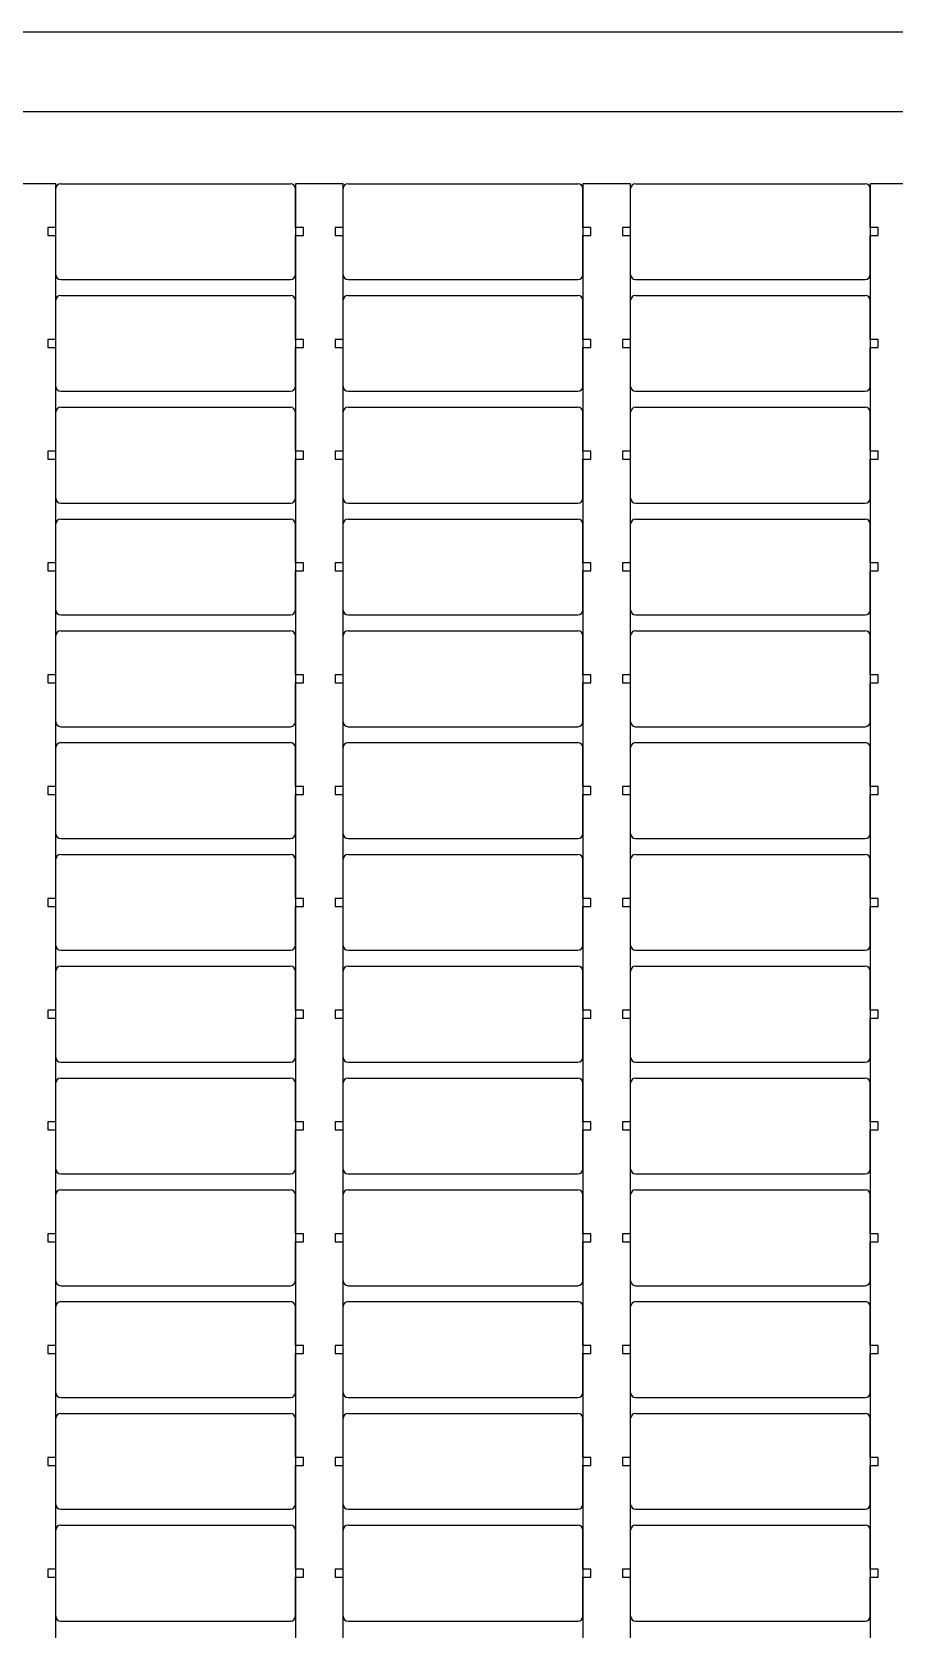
# Model space of a CAD drawing. Extents: x 0 to 438, y 0 to 206.
# Drawn here: x 120 to 174, y 102 to 202 of the extents above; entities that cross this region are included whole.
import ezdxf

# ---------------------------------------------------------------- set-up
doc = ezdxf.new("R2010")
doc.units = 0
for name, color, linetype in [('DIMENSION', 5, 'Continuous'), ('PLATE', 7, 'Continuous'), ('SAMPLE', 4, 'Continuous'), ('SEPARATOR', 1, 'Continuous'), ('TAB', 2, 'Continuous')]:
    doc.layers.add(name, color=color, linetype=linetype)

msp = doc.modelspace()

# ---------------------------------------------------------------- linework, layer by layer
at = {"layer": 'DIMENSION'}
msp.add_line((0, 202), (420, 202), dxfattribs=at)
at = {"layer": 'PLATE'}
msp.add_lwpolyline([(0, 0), (420, 0), (420, 197), (0, 197)], close=True, dxfattribs=at)
at = {"layer": 'SAMPLE'}
for p, q in [((121.5228, 192.3148), (121.5, 192.2)), ((121.5, 189.75), (121.5, 192.2)), ((121.5879, 192.4121), (121.5228, 192.3148)), ((121.6852, 192.4772), (121.5879, 192.4121)), ((121.8, 192.5), (121.6852, 192.4772)), ((121.8, 192.5), (136.2, 192.5)), ((136.3148, 192.4772), (136.2, 192.5)), ((136.4121, 192.4121), (136.3148, 192.4772)), ((136.4772, 192.3148), (136.4121, 192.4121)), ((136.5, 192.2), (136.4772, 192.3148)), ((136.5, 189.75), (136.5, 192.2)), ((139.5228, 192.3148), (139.5, 192.2)), ((139.5, 189.75), (139.5, 192.2)), ((139.5879, 192.4121), (139.5228, 192.3148)), ((139.6852, 192.4772), (139.5879, 192.4121)), ((139.8, 192.5), (139.6852, 192.4772)), ((139.8, 192.5), (154.2, 192.5)), ((154.3148, 192.4772), (154.2, 192.5)), ((154.4121, 192.4121), (154.3148, 192.4772)), ((154.4772, 192.3148), (154.4121, 192.4121)), ((154.5, 192.2), (154.4772, 192.3148)), ((154.5, 189.75), (154.5, 192.2)), ((157.5228, 192.3148), (157.5, 192.2)), ((157.5, 189.75), (157.5, 192.2)), ((157.5879, 192.4121), (157.5228, 192.3148)), ((157.6852, 192.4772), (157.5879, 192.4121)), ((157.8, 192.5), (157.6852, 192.4772)), ((157.8, 192.5), (172.2, 192.5)), ((172.3148, 192.4772), (172.2, 192.5)), ((172.4121, 192.4121), (172.3148, 192.4772)), ((172.4772, 192.3148), (172.4121, 192.4121)), ((172.5, 192.2), (172.4772, 192.3148)), ((172.5, 189.75), (172.5, 192.2)), ((121.5, 186.8), (121.5, 189.25)), ((136.5, 186.8), (136.5, 189.25)), ((139.5, 186.8), (139.5, 189.25)), ((154.5, 186.8), (154.5, 189.25)), ((157.5, 186.8), (157.5, 189.25)), ((172.5, 186.8), (172.5, 189.25)), ((121.5, 186.8), (121.5228, 186.6852)), ((121.5228, 186.6852), (121.5879, 186.5879)), ((121.5879, 186.5879), (121.6852, 186.5228)), ((121.6852, 186.5228), (121.8, 186.5)), ((121.8, 186.5), (136.2, 186.5)), ((136.2, 186.5), (136.3148, 186.5228)), ((136.3148, 186.5228), (136.4121, 186.5879)), ((136.4121, 186.5879), (136.4772, 186.6852)), ((136.4772, 186.6852), (136.5, 186.8)), ((139.5, 186.8), (139.5228, 186.6852)), ((139.5228, 186.6852), (139.5879, 186.5879)), ((139.5879, 186.5879), (139.6852, 186.5228)), ((139.6852, 186.5228), (139.8, 186.5)), ((139.8, 186.5), (154.2, 186.5)), ((154.2, 186.5), (154.3148, 186.5228)), ((154.3148, 186.5228), (154.4121, 186.5879)), ((154.4121, 186.5879), (154.4772, 186.6852)), ((154.4772, 186.6852), (154.5, 186.8)), ((157.5, 186.8), (157.5228, 186.6852)), ((157.5228, 186.6852), (157.5879, 186.5879)), ((157.5879, 186.5879), (157.6852, 186.5228)), ((157.6852, 186.5228), (157.8, 186.5)), ((157.8, 186.5), (172.2, 186.5)), ((172.2, 186.5), (172.3148, 186.5228)), ((172.3148, 186.5228), (172.4121, 186.5879)), ((172.4121, 186.5879), (172.4772, 186.6852)), ((172.4772, 186.6852), (172.5, 186.8)), ((121.5228, 185.3148), (121.5, 185.2)), ((121.5, 182.75), (121.5, 185.2)), ((121.5879, 185.4121), (121.5228, 185.3148)), ((121.6852, 185.4772), (121.5879, 185.4121)), ((121.8, 185.5), (121.6852, 185.4772)), ((121.8, 185.5), (136.2, 185.5)), ((136.3148, 185.4772), (136.2, 185.5)), ((136.4121, 185.4121), (136.3148, 185.4772)), ((136.4772, 185.3148), (136.4121, 185.4121)), ((136.5, 185.2), (136.4772, 185.3148)), ((136.5, 182.75), (136.5, 185.2)), ((139.5228, 185.3148), (139.5, 185.2)), ((139.5, 182.75), (139.5, 185.2)), ((139.5879, 185.4121), (139.5228, 185.3148)), ((139.6852, 185.4772), (139.5879, 185.4121)), ((139.8, 185.5), (139.6852, 185.4772)), ((139.8, 185.5), (154.2, 185.5)), ((154.3148, 185.4772), (154.2, 185.5)), ((154.4121, 185.4121), (154.3148, 185.4772)), ((154.4772, 185.3148), (154.4121, 185.4121)), ((154.5, 185.2), (154.4772, 185.3148)), ((154.5, 182.75), (154.5, 185.2)), ((157.5228, 185.3148), (157.5, 185.2)), ((157.5, 182.75), (157.5, 185.2)), ((157.5879, 185.4121), (157.5228, 185.3148)), ((157.6852, 185.4772), (157.5879, 185.4121)), ((157.8, 185.5), (157.6852, 185.4772)), ((157.8, 185.5), (172.2, 185.5)), ((172.3148, 185.4772), (172.2, 185.5)), ((172.4121, 185.4121), (172.3148, 185.4772)), ((172.4772, 185.3148), (172.4121, 185.4121)), ((172.5, 185.2), (172.4772, 185.3148)), ((172.5, 182.75), (172.5, 185.2)), ((121.5, 179.8), (121.5, 182.25)), ((136.5, 179.8), (136.5, 182.25)), ((139.5, 179.8), (139.5, 182.25)), ((154.5, 179.8), (154.5, 182.25)), ((157.5, 179.8), (157.5, 182.25)), ((172.5, 179.8), (172.5, 182.25)), ((121.5, 179.8), (121.5228, 179.6852)), ((121.5228, 179.6852), (121.5879, 179.5879)), ((121.5879, 179.5879), (121.6852, 179.5228)), ((121.6852, 179.5228), (121.8, 179.5)), ((121.8, 179.5), (136.2, 179.5)), ((136.2, 179.5), (136.3148, 179.5228)), ((136.3148, 179.5228), (136.4121, 179.5879)), ((136.4121, 179.5879), (136.4772, 179.6852)), ((136.4772, 179.6852), (136.5, 179.8)), ((139.5, 179.8), (139.5228, 179.6852)), ((139.5228, 179.6852), (139.5879, 179.5879)), ((139.5879, 179.5879), (139.6852, 179.5228)), ((139.6852, 179.5228), (139.8, 179.5)), ((139.8, 179.5), (154.2, 179.5)), ((154.2, 179.5), (154.3148, 179.5228)), ((154.3148, 179.5228), (154.4121, 179.5879)), ((154.4121, 179.5879), (154.4772, 179.6852)), ((154.4772, 179.6852), (154.5, 179.8)), ((157.5, 179.8), (157.5228, 179.6852)), ((157.5228, 179.6852), (157.5879, 179.5879)), ((157.5879, 179.5879), (157.6852, 179.5228)), ((157.6852, 179.5228), (157.8, 179.5)), ((157.8, 179.5), (172.2, 179.5)), ((172.2, 179.5), (172.3148, 179.5228)), ((172.3148, 179.5228), (172.4121, 179.5879)), ((172.4121, 179.5879), (172.4772, 179.6852)), ((172.4772, 179.6852), (172.5, 179.8)), ((121.5228, 178.3148), (121.5, 178.2)), ((121.5, 175.75), (121.5, 178.2)), ((121.5879, 178.4121), (121.5228, 178.3148)), ((121.6852, 178.4772), (121.5879, 178.4121)), ((121.8, 178.5), (121.6852, 178.4772)), ((121.8, 178.5), (136.2, 178.5)), ((136.3148, 178.4772), (136.2, 178.5)), ((136.4121, 178.4121), (136.3148, 178.4772)), ((136.4772, 178.3148), (136.4121, 178.4121)), ((136.5, 178.2), (136.4772, 178.3148)), ((136.5, 175.75), (136.5, 178.2)), ((139.5228, 178.3148), (139.5, 178.2)), ((139.5, 175.75), (139.5, 178.2)), ((139.5879, 178.4121), (139.5228, 178.3148)), ((139.6852, 178.4772), (139.5879, 178.4121)), ((139.8, 178.5), (139.6852, 178.4772)), ((139.8, 178.5), (154.2, 178.5)), ((154.3148, 178.4772), (154.2, 178.5)), ((154.4121, 178.4121), (154.3148, 178.4772)), ((154.4772, 178.3148), (154.4121, 178.4121)), ((154.5, 178.2), (154.4772, 178.3148)), ((154.5, 175.75), (154.5, 178.2)), ((157.5228, 178.3148), (157.5, 178.2)), ((157.5, 175.75), (157.5, 178.2)), ((157.5879, 178.4121), (157.5228, 178.3148)), ((157.6852, 178.4772), (157.5879, 178.4121)), ((157.8, 178.5), (157.6852, 178.4772)), ((157.8, 178.5), (172.2, 178.5)), ((172.3148, 178.4772), (172.2, 178.5)), ((172.4121, 178.4121), (172.3148, 178.4772)), ((172.4772, 178.3148), (172.4121, 178.4121)), ((172.5, 178.2), (172.4772, 178.3148)), ((172.5, 175.75), (172.5, 178.2)), ((121.5, 172.8), (121.5, 175.25)), ((136.5, 172.8), (136.5, 175.25)), ((139.5, 172.8), (139.5, 175.25)), ((154.5, 172.8), (154.5, 175.25)), ((157.5, 172.8), (157.5, 175.25)), ((172.5, 172.8), (172.5, 175.25)), ((121.5, 172.8), (121.5228, 172.6852)), ((121.5228, 172.6852), (121.5879, 172.5879)), ((121.5879, 172.5879), (121.6852, 172.5228)), ((121.6852, 172.5228), (121.8, 172.5)), ((121.8, 172.5), (136.2, 172.5)), ((136.2, 172.5), (136.3148, 172.5228)), ((136.3148, 172.5228), (136.4121, 172.5879)), ((136.4121, 172.5879), (136.4772, 172.6852)), ((136.4772, 172.6852), (136.5, 172.8)), ((139.5, 172.8), (139.5228, 172.6852)), ((139.5228, 172.6852), (139.5879, 172.5879)), ((139.5879, 172.5879), (139.6852, 172.5228)), ((139.6852, 172.5228), (139.8, 172.5)), ((139.8, 172.5), (154.2, 172.5)), ((154.2, 172.5), (154.3148, 172.5228)), ((154.3148, 172.5228), (154.4121, 172.5879)), ((154.4121, 172.5879), (154.4772, 172.6852)), ((154.4772, 172.6852), (154.5, 172.8)), ((157.5, 172.8), (157.5228, 172.6852)), ((157.5228, 172.6852), (157.5879, 172.5879)), ((157.5879, 172.5879), (157.6852, 172.5228)), ((157.6852, 172.5228), (157.8, 172.5)), ((157.8, 172.5), (172.2, 172.5)), ((172.2, 172.5), (172.3148, 172.5228)), ((172.3148, 172.5228), (172.4121, 172.5879)), ((172.4121, 172.5879), (172.4772, 172.6852)), ((172.4772, 172.6852), (172.5, 172.8)), ((121.5228, 171.3148), (121.5, 171.2)), ((121.5, 168.75), (121.5, 171.2)), ((121.5879, 171.4121), (121.5228, 171.3148)), ((121.6852, 171.4772), (121.5879, 171.4121)), ((121.8, 171.5), (121.6852, 171.4772)), ((121.8, 171.5), (136.2, 171.5)), ((136.3148, 171.4772), (136.2, 171.5)), ((136.4121, 171.4121), (136.3148, 171.4772)), ((136.4772, 171.3148), (136.4121, 171.4121)), ((136.5, 171.2), (136.4772, 171.3148)), ((136.5, 168.75), (136.5, 171.2)), ((139.5228, 171.3148), (139.5, 171.2)), ((139.5, 168.75), (139.5, 171.2)), ((139.5879, 171.4121), (139.5228, 171.3148)), ((139.6852, 171.4772), (139.5879, 171.4121)), ((139.8, 171.5), (139.6852, 171.4772)), ((139.8, 171.5), (154.2, 171.5)), ((154.3148, 171.4772), (154.2, 171.5)), ((154.4121, 171.4121), (154.3148, 171.4772)), ((154.4772, 171.3148), (154.4121, 171.4121)), ((154.5, 171.2), (154.4772, 171.3148)), ((154.5, 168.75), (154.5, 171.2)), ((157.5228, 171.3148), (157.5, 171.2)), ((157.5, 168.75), (157.5, 171.2)), ((157.5879, 171.4121), (157.5228, 171.3148)), ((157.6852, 171.4772), (157.5879, 171.4121)), ((157.8, 171.5), (157.6852, 171.4772)), ((157.8, 171.5), (172.2, 171.5)), ((172.3148, 171.4772), (172.2, 171.5)), ((172.4121, 171.4121), (172.3148, 171.4772)), ((172.4772, 171.3148), (172.4121, 171.4121)), ((172.5, 171.2), (172.4772, 171.3148)), ((172.5, 168.75), (172.5, 171.2)), ((121.5, 165.8), (121.5, 168.25)), ((136.5, 165.8), (136.5, 168.25)), ((139.5, 165.8), (139.5, 168.25)), ((154.5, 165.8), (154.5, 168.25)), ((157.5, 165.8), (157.5, 168.25)), ((172.5, 165.8), (172.5, 168.25)), ((121.5, 165.8), (121.5228, 165.6852)), ((121.5228, 165.6852), (121.5879, 165.5879)), ((121.5879, 165.5879), (121.6852, 165.5228)), ((121.6852, 165.5228), (121.8, 165.5)), ((121.8, 165.5), (136.2, 165.5)), ((136.2, 165.5), (136.3148, 165.5228)), ((136.3148, 165.5228), (136.4121, 165.5879)), ((136.4121, 165.5879), (136.4772, 165.6852)), ((136.4772, 165.6852), (136.5, 165.8)), ((139.5, 165.8), (139.5228, 165.6852)), ((139.5228, 165.6852), (139.5879, 165.5879)), ((139.5879, 165.5879), (139.6852, 165.5228)), ((139.6852, 165.5228), (139.8, 165.5)), ((139.8, 165.5), (154.2, 165.5)), ((154.2, 165.5), (154.3148, 165.5228)), ((154.3148, 165.5228), (154.4121, 165.5879)), ((154.4121, 165.5879), (154.4772, 165.6852)), ((154.4772, 165.6852), (154.5, 165.8)), ((157.5, 165.8), (157.5228, 165.6852)), ((157.5228, 165.6852), (157.5879, 165.5879)), ((157.5879, 165.5879), (157.6852, 165.5228)), ((157.6852, 165.5228), (157.8, 165.5)), ((157.8, 165.5), (172.2, 165.5)), ((172.2, 165.5), (172.3148, 165.5228)), ((172.3148, 165.5228), (172.4121, 165.5879)), ((172.4121, 165.5879), (172.4772, 165.6852)), ((172.4772, 165.6852), (172.5, 165.8)), ((121.5228, 164.3148), (121.5, 164.2)), ((121.5, 161.75), (121.5, 164.2)), ((121.5879, 164.4121), (121.5228, 164.3148)), ((121.6852, 164.4772), (121.5879, 164.4121)), ((121.8, 164.5), (121.6852, 164.4772)), ((121.8, 164.5), (136.2, 164.5)), ((136.3148, 164.4772), (136.2, 164.5)), ((136.4121, 164.4121), (136.3148, 164.4772)), ((136.4772, 164.3148), (136.4121, 164.4121)), ((136.5, 164.2), (136.4772, 164.3148)), ((136.5, 161.75), (136.5, 164.2)), ((139.5228, 164.3148), (139.5, 164.2)), ((139.5, 161.75), (139.5, 164.2)), ((139.5879, 164.4121), (139.5228, 164.3148)), ((139.6852, 164.4772), (139.5879, 164.4121)), ((139.8, 164.5), (139.6852, 164.4772)), ((139.8, 164.5), (154.2, 164.5)), ((154.3148, 164.4772), (154.2, 164.5)), ((154.4121, 164.4121), (154.3148, 164.4772)), ((154.4772, 164.3148), (154.4121, 164.4121)), ((154.5, 164.2), (154.4772, 164.3148)), ((154.5, 161.75), (154.5, 164.2)), ((157.5228, 164.3148), (157.5, 164.2)), ((157.5, 161.75), (157.5, 164.2)), ((157.5879, 164.4121), (157.5228, 164.3148)), ((157.6852, 164.4772), (157.5879, 164.4121)), ((157.8, 164.5), (157.6852, 164.4772)), ((157.8, 164.5), (172.2, 164.5)), ((172.3148, 164.4772), (172.2, 164.5)), ((172.4121, 164.4121), (172.3148, 164.4772)), ((172.4772, 164.3148), (172.4121, 164.4121)), ((172.5, 164.2), (172.4772, 164.3148)), ((172.5, 161.75), (172.5, 164.2)), ((121.5, 158.8), (121.5, 161.25)), ((136.5, 158.8), (136.5, 161.25)), ((139.5, 158.8), (139.5, 161.25)), ((154.5, 158.8), (154.5, 161.25)), ((157.5, 158.8), (157.5, 161.25)), ((172.5, 158.8), (172.5, 161.25)), ((121.5, 158.8), (121.5228, 158.6852)), ((121.5228, 158.6852), (121.5879, 158.5879)), ((121.5879, 158.5879), (121.6852, 158.5228)), ((121.6852, 158.5228), (121.8, 158.5)), ((121.8, 158.5), (136.2, 158.5)), ((136.2, 158.5), (136.3148, 158.5228)), ((136.3148, 158.5228), (136.4121, 158.5879)), ((136.4121, 158.5879), (136.4772, 158.6852)), ((136.4772, 158.6852), (136.5, 158.8)), ((139.5, 158.8), (139.5228, 158.6852)), ((139.5228, 158.6852), (139.5879, 158.5879)), ((139.5879, 158.5879), (139.6852, 158.5228)), ((139.6852, 158.5228), (139.8, 158.5)), ((139.8, 158.5), (154.2, 158.5)), ((154.2, 158.5), (154.3148, 158.5228)), ((154.3148, 158.5228), (154.4121, 158.5879)), ((154.4121, 158.5879), (154.4772, 158.6852)), ((154.4772, 158.6852), (154.5, 158.8)), ((157.5, 158.8), (157.5228, 158.6852)), ((157.5228, 158.6852), (157.5879, 158.5879)), ((157.5879, 158.5879), (157.6852, 158.5228)), ((157.6852, 158.5228), (157.8, 158.5)), ((157.8, 158.5), (172.2, 158.5)), ((172.2, 158.5), (172.3148, 158.5228)), ((172.3148, 158.5228), (172.4121, 158.5879)), ((172.4121, 158.5879), (172.4772, 158.6852)), ((172.4772, 158.6852), (172.5, 158.8)), ((121.5228, 157.3148), (121.5, 157.2)), ((121.5, 154.75), (121.5, 157.2)), ((121.5879, 157.4121), (121.5228, 157.3148)), ((121.6852, 157.4772), (121.5879, 157.4121)), ((121.8, 157.5), (121.6852, 157.4772)), ((121.8, 157.5), (136.2, 157.5)), ((136.3148, 157.4772), (136.2, 157.5)), ((136.4121, 157.4121), (136.3148, 157.4772)), ((136.4772, 157.3148), (136.4121, 157.4121)), ((136.5, 157.2), (136.4772, 157.3148)), ((136.5, 154.75), (136.5, 157.2)), ((139.5228, 157.3148), (139.5, 157.2)), ((139.5, 154.75), (139.5, 157.2)), ((139.5879, 157.4121), (139.5228, 157.3148)), ((139.6852, 157.4772), (139.5879, 157.4121)), ((139.8, 157.5), (139.6852, 157.4772)), ((139.8, 157.5), (154.2, 157.5)), ((154.3148, 157.4772), (154.2, 157.5)), ((154.4121, 157.4121), (154.3148, 157.4772)), ((154.4772, 157.3148), (154.4121, 157.4121)), ((154.5, 157.2), (154.4772, 157.3148)), ((154.5, 154.75), (154.5, 157.2)), ((157.5228, 157.3148), (157.5, 157.2)), ((157.5, 154.75), (157.5, 157.2)), ((157.5879, 157.4121), (157.5228, 157.3148)), ((157.6852, 157.4772), (157.5879, 157.4121)), ((157.8, 157.5), (157.6852, 157.4772)), ((157.8, 157.5), (172.2, 157.5)), ((172.3148, 157.4772), (172.2, 157.5)), ((172.4121, 157.4121), (172.3148, 157.4772)), ((172.4772, 157.3148), (172.4121, 157.4121)), ((172.5, 157.2), (172.4772, 157.3148)), ((172.5, 154.75), (172.5, 157.2)), ((121.5, 151.8), (121.5, 154.25)), ((136.5, 151.8), (136.5, 154.25)), ((139.5, 151.8), (139.5, 154.25)), ((154.5, 151.8), (154.5, 154.25)), ((157.5, 151.8), (157.5, 154.25)), ((172.5, 151.8), (172.5, 154.25)), ((121.5, 151.8), (121.5228, 151.6852)), ((121.5228, 151.6852), (121.5879, 151.5879)), ((121.5879, 151.5879), (121.6852, 151.5228)), ((121.6852, 151.5228), (121.8, 151.5)), ((121.8, 151.5), (136.2, 151.5)), ((136.2, 151.5), (136.3148, 151.5228)), ((136.3148, 151.5228), (136.4121, 151.5879)), ((136.4121, 151.5879), (136.4772, 151.6852)), ((136.4772, 151.6852), (136.5, 151.8)), ((139.5, 151.8), (139.5228, 151.6852)), ((139.5228, 151.6852), (139.5879, 151.5879)), ((139.5879, 151.5879), (139.6852, 151.5228)), ((139.6852, 151.5228), (139.8, 151.5)), ((139.8, 151.5), (154.2, 151.5)), ((154.2, 151.5), (154.3148, 151.5228)), ((154.3148, 151.5228), (154.4121, 151.5879)), ((154.4121, 151.5879), (154.4772, 151.6852)), ((154.4772, 151.6852), (154.5, 151.8)), ((157.5, 151.8), (157.5228, 151.6852)), ((157.5228, 151.6852), (157.5879, 151.5879)), ((157.5879, 151.5879), (157.6852, 151.5228)), ((157.6852, 151.5228), (157.8, 151.5)), ((157.8, 151.5), (172.2, 151.5)), ((172.2, 151.5), (172.3148, 151.5228)), ((172.3148, 151.5228), (172.4121, 151.5879)), ((172.4121, 151.5879), (172.4772, 151.6852)), ((172.4772, 151.6852), (172.5, 151.8)), ((121.5228, 150.3148), (121.5, 150.2)), ((121.5, 147.75), (121.5, 150.2)), ((121.5879, 150.4121), (121.5228, 150.3148)), ((121.6852, 150.4772), (121.5879, 150.4121)), ((121.8, 150.5), (121.6852, 150.4772)), ((121.8, 150.5), (136.2, 150.5)), ((136.3148, 150.4772), (136.2, 150.5)), ((136.4121, 150.4121), (136.3148, 150.4772)), ((136.4772, 150.3148), (136.4121, 150.4121)), ((136.5, 150.2), (136.4772, 150.3148)), ((136.5, 147.75), (136.5, 150.2)), ((139.5228, 150.3148), (139.5, 150.2)), ((139.5, 147.75), (139.5, 150.2)), ((139.5879, 150.4121), (139.5228, 150.3148)), ((139.6852, 150.4772), (139.5879, 150.4121)), ((139.8, 150.5), (139.6852, 150.4772)), ((139.8, 150.5), (154.2, 150.5)), ((154.3148, 150.4772), (154.2, 150.5)), ((154.4121, 150.4121), (154.3148, 150.4772)), ((154.4772, 150.3148), (154.4121, 150.4121)), ((154.5, 150.2), (154.4772, 150.3148)), ((154.5, 147.75), (154.5, 150.2)), ((157.5228, 150.3148), (157.5, 150.2)), ((157.5, 147.75), (157.5, 150.2)), ((157.5879, 150.4121), (157.5228, 150.3148)), ((157.6852, 150.4772), (157.5879, 150.4121)), ((157.8, 150.5), (157.6852, 150.4772)), ((157.8, 150.5), (172.2, 150.5)), ((172.3148, 150.4772), (172.2, 150.5)), ((172.4121, 150.4121), (172.3148, 150.4772)), ((172.4772, 150.3148), (172.4121, 150.4121)), ((172.5, 150.2), (172.4772, 150.3148)), ((172.5, 147.75), (172.5, 150.2)), ((121.5, 144.8), (121.5, 147.25)), ((136.5, 144.8), (136.5, 147.25)), ((139.5, 144.8), (139.5, 147.25)), ((154.5, 144.8), (154.5, 147.25)), ((157.5, 144.8), (157.5, 147.25)), ((172.5, 144.8), (172.5, 147.25)), ((121.5, 144.8), (121.5228, 144.6852)), ((121.5228, 144.6852), (121.5879, 144.5879)), ((121.5879, 144.5879), (121.6852, 144.5228)), ((121.6852, 144.5228), (121.8, 144.5)), ((121.8, 144.5), (136.2, 144.5)), ((136.2, 144.5), (136.3148, 144.5228)), ((136.3148, 144.5228), (136.4121, 144.5879)), ((136.4121, 144.5879), (136.4772, 144.6852)), ((136.4772, 144.6852), (136.5, 144.8)), ((139.5, 144.8), (139.5228, 144.6852)), ((139.5228, 144.6852), (139.5879, 144.5879)), ((139.5879, 144.5879), (139.6852, 144.5228)), ((139.6852, 144.5228), (139.8, 144.5)), ((139.8, 144.5), (154.2, 144.5)), ((154.2, 144.5), (154.3148, 144.5228)), ((154.3148, 144.5228), (154.4121, 144.5879)), ((154.4121, 144.5879), (154.4772, 144.6852)), ((154.4772, 144.6852), (154.5, 144.8)), ((157.5, 144.8), (157.5228, 144.6852)), ((157.5228, 144.6852), (157.5879, 144.5879)), ((157.5879, 144.5879), (157.6852, 144.5228)), ((157.6852, 144.5228), (157.8, 144.5)), ((157.8, 144.5), (172.2, 144.5)), ((172.2, 144.5), (172.3148, 144.5228)), ((172.3148, 144.5228), (172.4121, 144.5879)), ((172.4121, 144.5879), (172.4772, 144.6852)), ((172.4772, 144.6852), (172.5, 144.8)), ((121.5228, 143.3148), (121.5, 143.2)), ((121.5, 140.75), (121.5, 143.2)), ((121.5879, 143.4121), (121.5228, 143.3148)), ((121.6852, 143.4772), (121.5879, 143.4121)), ((121.8, 143.5), (121.6852, 143.4772)), ((121.8, 143.5), (136.2, 143.5)), ((136.3148, 143.4772), (136.2, 143.5)), ((136.4121, 143.4121), (136.3148, 143.4772)), ((136.4772, 143.3148), (136.4121, 143.4121)), ((136.5, 143.2), (136.4772, 143.3148)), ((136.5, 140.75), (136.5, 143.2)), ((139.5228, 143.3148), (139.5, 143.2)), ((139.5, 140.75), (139.5, 143.2)), ((139.5879, 143.4121), (139.5228, 143.3148)), ((139.6852, 143.4772), (139.5879, 143.4121)), ((139.8, 143.5), (139.6852, 143.4772)), ((139.8, 143.5), (154.2, 143.5)), ((154.3148, 143.4772), (154.2, 143.5)), ((154.4121, 143.4121), (154.3148, 143.4772)), ((154.4772, 143.3148), (154.4121, 143.4121)), ((154.5, 143.2), (154.4772, 143.3148)), ((154.5, 140.75), (154.5, 143.2)), ((157.5228, 143.3148), (157.5, 143.2)), ((157.5, 140.75), (157.5, 143.2)), ((157.5879, 143.4121), (157.5228, 143.3148)), ((157.6852, 143.4772), (157.5879, 143.4121)), ((157.8, 143.5), (157.6852, 143.4772)), ((157.8, 143.5), (172.2, 143.5)), ((172.3148, 143.4772), (172.2, 143.5)), ((172.4121, 143.4121), (172.3148, 143.4772)), ((172.4772, 143.3148), (172.4121, 143.4121)), ((172.5, 143.2), (172.4772, 143.3148)), ((172.5, 140.75), (172.5, 143.2)), ((121.5, 137.8), (121.5, 140.25)), ((136.5, 137.8), (136.5, 140.25)), ((139.5, 137.8), (139.5, 140.25)), ((154.5, 137.8), (154.5, 140.25)), ((157.5, 137.8), (157.5, 140.25)), ((172.5, 137.8), (172.5, 140.25)), ((121.5, 137.8), (121.5228, 137.6852)), ((121.5228, 137.6852), (121.5879, 137.5879)), ((121.5879, 137.5879), (121.6852, 137.5228)), ((121.6852, 137.5228), (121.8, 137.5)), ((121.8, 137.5), (136.2, 137.5)), ((136.2, 137.5), (136.3148, 137.5228)), ((136.3148, 137.5228), (136.4121, 137.5879)), ((136.4121, 137.5879), (136.4772, 137.6852)), ((136.4772, 137.6852), (136.5, 137.8)), ((139.5, 137.8), (139.5228, 137.6852)), ((139.5228, 137.6852), (139.5879, 137.5879)), ((139.5879, 137.5879), (139.6852, 137.5228)), ((139.6852, 137.5228), (139.8, 137.5)), ((139.8, 137.5), (154.2, 137.5)), ((154.2, 137.5), (154.3148, 137.5228)), ((154.3148, 137.5228), (154.4121, 137.5879)), ((154.4121, 137.5879), (154.4772, 137.6852)), ((154.4772, 137.6852), (154.5, 137.8)), ((157.5, 137.8), (157.5228, 137.6852)), ((157.5228, 137.6852), (157.5879, 137.5879)), ((157.5879, 137.5879), (157.6852, 137.5228)), ((157.6852, 137.5228), (157.8, 137.5)), ((157.8, 137.5), (172.2, 137.5)), ((172.2, 137.5), (172.3148, 137.5228)), ((172.3148, 137.5228), (172.4121, 137.5879)), ((172.4121, 137.5879), (172.4772, 137.6852)), ((172.4772, 137.6852), (172.5, 137.8)), ((121.5228, 136.3148), (121.5, 136.2)), ((121.5, 133.75), (121.5, 136.2)), ((121.5879, 136.4121), (121.5228, 136.3148)), ((121.6852, 136.4772), (121.5879, 136.4121)), ((121.8, 136.5), (121.6852, 136.4772)), ((121.8, 136.5), (136.2, 136.5)), ((136.3148, 136.4772), (136.2, 136.5)), ((136.4121, 136.4121), (136.3148, 136.4772)), ((136.4772, 136.3148), (136.4121, 136.4121)), ((136.5, 136.2), (136.4772, 136.3148)), ((136.5, 133.75), (136.5, 136.2)), ((139.5228, 136.3148), (139.5, 136.2)), ((139.5, 133.75), (139.5, 136.2)), ((139.5879, 136.4121), (139.5228, 136.3148)), ((139.6852, 136.4772), (139.5879, 136.4121)), ((139.8, 136.5), (139.6852, 136.4772)), ((139.8, 136.5), (154.2, 136.5)), ((154.3148, 136.4772), (154.2, 136.5)), ((154.4121, 136.4121), (154.3148, 136.4772)), ((154.4772, 136.3148), (154.4121, 136.4121)), ((154.5, 136.2), (154.4772, 136.3148)), ((154.5, 133.75), (154.5, 136.2)), ((157.5228, 136.3148), (157.5, 136.2)), ((157.5, 133.75), (157.5, 136.2)), ((157.5879, 136.4121), (157.5228, 136.3148)), ((157.6852, 136.4772), (157.5879, 136.4121)), ((157.8, 136.5), (157.6852, 136.4772)), ((157.8, 136.5), (172.2, 136.5)), ((172.3148, 136.4772), (172.2, 136.5)), ((172.4121, 136.4121), (172.3148, 136.4772)), ((172.4772, 136.3148), (172.4121, 136.4121)), ((172.5, 136.2), (172.4772, 136.3148)), ((172.5, 133.75), (172.5, 136.2)), ((121.5, 130.8), (121.5, 133.25)), ((136.5, 130.8), (136.5, 133.25)), ((139.5, 130.8), (139.5, 133.25)), ((154.5, 130.8), (154.5, 133.25)), ((157.5, 130.8), (157.5, 133.25)), ((172.5, 130.8), (172.5, 133.25)), ((121.5, 130.8), (121.5228, 130.6852)), ((121.5228, 130.6852), (121.5879, 130.5879)), ((121.5879, 130.5879), (121.6852, 130.5228)), ((121.6852, 130.5228), (121.8, 130.5)), ((121.8, 130.5), (136.2, 130.5)), ((136.2, 130.5), (136.3148, 130.5228)), ((136.3148, 130.5228), (136.4121, 130.5879)), ((136.4121, 130.5879), (136.4772, 130.6852)), ((136.4772, 130.6852), (136.5, 130.8)), ((139.5, 130.8), (139.5228, 130.6852)), ((139.5228, 130.6852), (139.5879, 130.5879)), ((139.5879, 130.5879), (139.6852, 130.5228)), ((139.6852, 130.5228), (139.8, 130.5)), ((139.8, 130.5), (154.2, 130.5)), ((154.2, 130.5), (154.3148, 130.5228)), ((154.3148, 130.5228), (154.4121, 130.5879)), ((154.4121, 130.5879), (154.4772, 130.6852)), ((154.4772, 130.6852), (154.5, 130.8)), ((157.5, 130.8), (157.5228, 130.6852)), ((157.5228, 130.6852), (157.5879, 130.5879)), ((157.5879, 130.5879), (157.6852, 130.5228)), ((157.6852, 130.5228), (157.8, 130.5)), ((157.8, 130.5), (172.2, 130.5)), ((172.2, 130.5), (172.3148, 130.5228)), ((172.3148, 130.5228), (172.4121, 130.5879)), ((172.4121, 130.5879), (172.4772, 130.6852)), ((172.4772, 130.6852), (172.5, 130.8)), ((121.5228, 129.3148), (121.5, 129.2)), ((121.5, 126.75), (121.5, 129.2)), ((121.5879, 129.4121), (121.5228, 129.3148)), ((121.6852, 129.4772), (121.5879, 129.4121)), ((121.8, 129.5), (121.6852, 129.4772)), ((121.8, 129.5), (136.2, 129.5)), ((136.3148, 129.4772), (136.2, 129.5)), ((136.4121, 129.4121), (136.3148, 129.4772)), ((136.4772, 129.3148), (136.4121, 129.4121)), ((136.5, 129.2), (136.4772, 129.3148)), ((136.5, 126.75), (136.5, 129.2)), ((139.5228, 129.3148), (139.5, 129.2)), ((139.5, 126.75), (139.5, 129.2)), ((139.5879, 129.4121), (139.5228, 129.3148)), ((139.6852, 129.4772), (139.5879, 129.4121)), ((139.8, 129.5), (139.6852, 129.4772)), ((139.8, 129.5), (154.2, 129.5)), ((154.3148, 129.4772), (154.2, 129.5)), ((154.4121, 129.4121), (154.3148, 129.4772)), ((154.4772, 129.3148), (154.4121, 129.4121)), ((154.5, 129.2), (154.4772, 129.3148)), ((154.5, 126.75), (154.5, 129.2)), ((157.5228, 129.3148), (157.5, 129.2)), ((157.5, 126.75), (157.5, 129.2)), ((157.5879, 129.4121), (157.5228, 129.3148)), ((157.6852, 129.4772), (157.5879, 129.4121)), ((157.8, 129.5), (157.6852, 129.4772)), ((157.8, 129.5), (172.2, 129.5)), ((172.3148, 129.4772), (172.2, 129.5)), ((172.4121, 129.4121), (172.3148, 129.4772)), ((172.4772, 129.3148), (172.4121, 129.4121)), ((172.5, 129.2), (172.4772, 129.3148)), ((172.5, 126.75), (172.5, 129.2)), ((121.5, 123.8), (121.5, 126.25)), ((136.5, 123.8), (136.5, 126.25)), ((139.5, 123.8), (139.5, 126.25)), ((154.5, 123.8), (154.5, 126.25)), ((157.5, 123.8), (157.5, 126.25)), ((172.5, 123.8), (172.5, 126.25)), ((121.5, 123.8), (121.5228, 123.6852)), ((121.5228, 123.6852), (121.5879, 123.5879)), ((121.5879, 123.5879), (121.6852, 123.5228)), ((121.6852, 123.5228), (121.8, 123.5)), ((121.8, 123.5), (136.2, 123.5)), ((136.2, 123.5), (136.3148, 123.5228)), ((136.3148, 123.5228), (136.4121, 123.5879)), ((136.4121, 123.5879), (136.4772, 123.6852)), ((136.4772, 123.6852), (136.5, 123.8)), ((139.5, 123.8), (139.5228, 123.6852)), ((139.5228, 123.6852), (139.5879, 123.5879)), ((139.5879, 123.5879), (139.6852, 123.5228)), ((139.6852, 123.5228), (139.8, 123.5)), ((139.8, 123.5), (154.2, 123.5)), ((154.2, 123.5), (154.3148, 123.5228)), ((154.3148, 123.5228), (154.4121, 123.5879)), ((154.4121, 123.5879), (154.4772, 123.6852)), ((154.4772, 123.6852), (154.5, 123.8)), ((157.5, 123.8), (157.5228, 123.6852)), ((157.5228, 123.6852), (157.5879, 123.5879)), ((157.5879, 123.5879), (157.6852, 123.5228)), ((157.6852, 123.5228), (157.8, 123.5)), ((157.8, 123.5), (172.2, 123.5)), ((172.2, 123.5), (172.3148, 123.5228)), ((172.3148, 123.5228), (172.4121, 123.5879)), ((172.4121, 123.5879), (172.4772, 123.6852)), ((172.4772, 123.6852), (172.5, 123.8)), ((121.5228, 122.3148), (121.5, 122.2)), ((121.5, 119.75), (121.5, 122.2)), ((121.5879, 122.4121), (121.5228, 122.3148)), ((121.6852, 122.4772), (121.5879, 122.4121)), ((121.8, 122.5), (121.6852, 122.4772)), ((121.8, 122.5), (136.2, 122.5)), ((136.3148, 122.4772), (136.2, 122.5)), ((136.4121, 122.4121), (136.3148, 122.4772)), ((136.4772, 122.3148), (136.4121, 122.4121)), ((136.5, 122.2), (136.4772, 122.3148)), ((136.5, 119.75), (136.5, 122.2)), ((139.5228, 122.3148), (139.5, 122.2)), ((139.5, 119.75), (139.5, 122.2)), ((139.5879, 122.4121), (139.5228, 122.3148)), ((139.6852, 122.4772), (139.5879, 122.4121)), ((139.8, 122.5), (139.6852, 122.4772)), ((139.8, 122.5), (154.2, 122.5)), ((154.3148, 122.4772), (154.2, 122.5)), ((154.4121, 122.4121), (154.3148, 122.4772)), ((154.4772, 122.3148), (154.4121, 122.4121)), ((154.5, 122.2), (154.4772, 122.3148)), ((154.5, 119.75), (154.5, 122.2)), ((157.5228, 122.3148), (157.5, 122.2)), ((157.5, 119.75), (157.5, 122.2)), ((157.5879, 122.4121), (157.5228, 122.3148)), ((157.6852, 122.4772), (157.5879, 122.4121)), ((157.8, 122.5), (157.6852, 122.4772)), ((157.8, 122.5), (172.2, 122.5)), ((172.3148, 122.4772), (172.2, 122.5)), ((172.4121, 122.4121), (172.3148, 122.4772)), ((172.4772, 122.3148), (172.4121, 122.4121)), ((172.5, 122.2), (172.4772, 122.3148)), ((172.5, 119.75), (172.5, 122.2)), ((121.5, 116.8), (121.5, 119.25)), ((136.5, 116.8), (136.5, 119.25)), ((139.5, 116.8), (139.5, 119.25)), ((154.5, 116.8), (154.5, 119.25)), ((157.5, 116.8), (157.5, 119.25)), ((172.5, 116.8), (172.5, 119.25)), ((121.5, 116.8), (121.5228, 116.6852)), ((121.5228, 116.6852), (121.5879, 116.5879)), ((121.5879, 116.5879), (121.6852, 116.5228)), ((121.6852, 116.5228), (121.8, 116.5)), ((121.8, 116.5), (136.2, 116.5)), ((136.2, 116.5), (136.3148, 116.5228)), ((136.3148, 116.5228), (136.4121, 116.5879)), ((136.4121, 116.5879), (136.4772, 116.6852)), ((136.4772, 116.6852), (136.5, 116.8)), ((139.5, 116.8), (139.5228, 116.6852)), ((139.5228, 116.6852), (139.5879, 116.5879)), ((139.5879, 116.5879), (139.6852, 116.5228)), ((139.6852, 116.5228), (139.8, 116.5)), ((139.8, 116.5), (154.2, 116.5)), ((154.2, 116.5), (154.3148, 116.5228)), ((154.3148, 116.5228), (154.4121, 116.5879)), ((154.4121, 116.5879), (154.4772, 116.6852)), ((154.4772, 116.6852), (154.5, 116.8)), ((157.5, 116.8), (157.5228, 116.6852)), ((157.5228, 116.6852), (157.5879, 116.5879)), ((157.5879, 116.5879), (157.6852, 116.5228)), ((157.6852, 116.5228), (157.8, 116.5)), ((157.8, 116.5), (172.2, 116.5)), ((172.2, 116.5), (172.3148, 116.5228)), ((172.3148, 116.5228), (172.4121, 116.5879)), ((172.4121, 116.5879), (172.4772, 116.6852)), ((172.4772, 116.6852), (172.5, 116.8)), ((121.5228, 115.3148), (121.5, 115.2)), ((121.5, 112.75), (121.5, 115.2)), ((121.5879, 115.4121), (121.5228, 115.3148)), ((121.6852, 115.4772), (121.5879, 115.4121)), ((121.8, 115.5), (121.6852, 115.4772)), ((121.8, 115.5), (136.2, 115.5)), ((136.3148, 115.4772), (136.2, 115.5)), ((136.4121, 115.4121), (136.3148, 115.4772)), ((136.4772, 115.3148), (136.4121, 115.4121)), ((136.5, 115.2), (136.4772, 115.3148)), ((136.5, 112.75), (136.5, 115.2)), ((139.5228, 115.3148), (139.5, 115.2)), ((139.5, 112.75), (139.5, 115.2)), ((139.5879, 115.4121), (139.5228, 115.3148)), ((139.6852, 115.4772), (139.5879, 115.4121)), ((139.8, 115.5), (139.6852, 115.4772)), ((139.8, 115.5), (154.2, 115.5)), ((154.3148, 115.4772), (154.2, 115.5)), ((154.4121, 115.4121), (154.3148, 115.4772)), ((154.4772, 115.3148), (154.4121, 115.4121)), ((154.5, 115.2), (154.4772, 115.3148)), ((154.5, 112.75), (154.5, 115.2)), ((157.5228, 115.3148), (157.5, 115.2)), ((157.5, 112.75), (157.5, 115.2)), ((157.5879, 115.4121), (157.5228, 115.3148)), ((157.6852, 115.4772), (157.5879, 115.4121)), ((157.8, 115.5), (157.6852, 115.4772)), ((157.8, 115.5), (172.2, 115.5)), ((172.3148, 115.4772), (172.2, 115.5)), ((172.4121, 115.4121), (172.3148, 115.4772)), ((172.4772, 115.3148), (172.4121, 115.4121)), ((172.5, 115.2), (172.4772, 115.3148)), ((172.5, 112.75), (172.5, 115.2)), ((121.5, 109.8), (121.5, 112.25)), ((136.5, 109.8), (136.5, 112.25)), ((139.5, 109.8), (139.5, 112.25)), ((154.5, 109.8), (154.5, 112.25)), ((157.5, 109.8), (157.5, 112.25)), ((172.5, 109.8), (172.5, 112.25)), ((121.5, 109.8), (121.5228, 109.6852)), ((121.5228, 109.6852), (121.5879, 109.5879)), ((121.5879, 109.5879), (121.6852, 109.5228)), ((121.6852, 109.5228), (121.8, 109.5)), ((121.8, 109.5), (136.2, 109.5)), ((136.2, 109.5), (136.3148, 109.5228)), ((136.3148, 109.5228), (136.4121, 109.5879)), ((136.4121, 109.5879), (136.4772, 109.6852)), ((136.4772, 109.6852), (136.5, 109.8)), ((139.5, 109.8), (139.5228, 109.6852)), ((139.5228, 109.6852), (139.5879, 109.5879)), ((139.5879, 109.5879), (139.6852, 109.5228)), ((139.6852, 109.5228), (139.8, 109.5)), ((139.8, 109.5), (154.2, 109.5)), ((154.2, 109.5), (154.3148, 109.5228)), ((154.3148, 109.5228), (154.4121, 109.5879)), ((154.4121, 109.5879), (154.4772, 109.6852)), ((154.4772, 109.6852), (154.5, 109.8)), ((157.5, 109.8), (157.5228, 109.6852)), ((157.5228, 109.6852), (157.5879, 109.5879)), ((157.5879, 109.5879), (157.6852, 109.5228)), ((157.6852, 109.5228), (157.8, 109.5)), ((157.8, 109.5), (172.2, 109.5)), ((172.2, 109.5), (172.3148, 109.5228)), ((172.3148, 109.5228), (172.4121, 109.5879)), ((172.4121, 109.5879), (172.4772, 109.6852)), ((172.4772, 109.6852), (172.5, 109.8)), ((121.5228, 108.3148), (121.5, 108.2)), ((121.5, 105.75), (121.5, 108.2)), ((121.5879, 108.4121), (121.5228, 108.3148)), ((121.6852, 108.4772), (121.5879, 108.4121)), ((121.8, 108.5), (121.6852, 108.4772)), ((121.8, 108.5), (136.2, 108.5)), ((136.3148, 108.4772), (136.2, 108.5)), ((136.4121, 108.4121), (136.3148, 108.4772)), ((136.4772, 108.3148), (136.4121, 108.4121)), ((136.5, 108.2), (136.4772, 108.3148)), ((136.5, 105.75), (136.5, 108.2)), ((139.5228, 108.3148), (139.5, 108.2)), ((139.5, 105.75), (139.5, 108.2)), ((139.5879, 108.4121), (139.5228, 108.3148)), ((139.6852, 108.4772), (139.5879, 108.4121)), ((139.8, 108.5), (139.6852, 108.4772)), ((139.8, 108.5), (154.2, 108.5)), ((154.3148, 108.4772), (154.2, 108.5)), ((154.4121, 108.4121), (154.3148, 108.4772)), ((154.4772, 108.3148), (154.4121, 108.4121)), ((154.5, 108.2), (154.4772, 108.3148)), ((154.5, 105.75), (154.5, 108.2)), ((157.5228, 108.3148), (157.5, 108.2)), ((157.5, 105.75), (157.5, 108.2)), ((157.5879, 108.4121), (157.5228, 108.3148)), ((157.6852, 108.4772), (157.5879, 108.4121)), ((157.8, 108.5), (157.6852, 108.4772)), ((157.8, 108.5), (172.2, 108.5)), ((172.3148, 108.4772), (172.2, 108.5)), ((172.4121, 108.4121), (172.3148, 108.4772)), ((172.4772, 108.3148), (172.4121, 108.4121)), ((172.5, 108.2), (172.4772, 108.3148)), ((172.5, 105.75), (172.5, 108.2)), ((121.5, 102.8), (121.5, 105.25)), ((136.5, 102.8), (136.5, 105.25)), ((139.5, 102.8), (139.5, 105.25)), ((154.5, 102.8), (154.5, 105.25)), ((157.5, 102.8), (157.5, 105.25)), ((172.5, 102.8), (172.5, 105.25)), ((121.5, 102.8), (121.5228, 102.6852)), ((121.5228, 102.6852), (121.5879, 102.5879)), ((121.5879, 102.5879), (121.6852, 102.5228)), ((121.6852, 102.5228), (121.8, 102.5)), ((121.8, 102.5), (136.2, 102.5)), ((136.2, 102.5), (136.3148, 102.5228)), ((136.3148, 102.5228), (136.4121, 102.5879)), ((136.4121, 102.5879), (136.4772, 102.6852)), ((136.4772, 102.6852), (136.5, 102.8)), ((139.5, 102.8), (139.5228, 102.6852)), ((139.5228, 102.6852), (139.5879, 102.5879)), ((139.5879, 102.5879), (139.6852, 102.5228)), ((139.6852, 102.5228), (139.8, 102.5)), ((139.8, 102.5), (154.2, 102.5)), ((154.2, 102.5), (154.3148, 102.5228)), ((154.3148, 102.5228), (154.4121, 102.5879)), ((154.4121, 102.5879), (154.4772, 102.6852)), ((154.4772, 102.6852), (154.5, 102.8)), ((157.5, 102.8), (157.5228, 102.6852)), ((157.5228, 102.6852), (157.5879, 102.5879)), ((157.5879, 102.5879), (157.6852, 102.5228)), ((157.6852, 102.5228), (157.8, 102.5)), ((157.8, 102.5), (172.2, 102.5)), ((172.2, 102.5), (172.3148, 102.5228)), ((172.3148, 102.5228), (172.4121, 102.5879)), ((172.4121, 102.5879), (172.4772, 102.6852)), ((172.4772, 102.6852), (172.5, 102.8))]:
    msp.add_line(p, q, dxfattribs=at)
at = {"layer": 'SEPARATOR'}
for points in [[(118.5, 4.5), (121.5, 4.5), (121.5, 192.5), (118.5, 192.5)], [(136.5, 4.5), (139.5, 4.5), (139.5, 192.5), (136.5, 192.5)], [(154.5, 4.5), (157.5, 4.5), (157.5, 192.5), (154.5, 192.5)], [(172.5, 4.5), (175.5, 4.5), (175.5, 192.5), (172.5, 192.5)]]:
    msp.add_lwpolyline(points, close=True, dxfattribs=at)
at = {"layer": 'TAB'}
for points in [[(121, 189.25), (121.5, 189.25), (121.5, 189.75), (121, 189.75)], [(136.5, 189.25), (137, 189.25), (137, 189.75), (136.5, 189.75)], [(139, 189.25), (139.5, 189.25), (139.5, 189.75), (139, 189.75)], [(154.5, 189.25), (155, 189.25), (155, 189.75), (154.5, 189.75)], [(157, 189.25), (157.5, 189.25), (157.5, 189.75), (157, 189.75)], [(172.5, 189.25), (173, 189.25), (173, 189.75), (172.5, 189.75)], [(121, 182.25), (121.5, 182.25), (121.5, 182.75), (121, 182.75)], [(136.5, 182.25), (137, 182.25), (137, 182.75), (136.5, 182.75)], [(139, 182.25), (139.5, 182.25), (139.5, 182.75), (139, 182.75)], [(154.5, 182.25), (155, 182.25), (155, 182.75), (154.5, 182.75)], [(157, 182.25), (157.5, 182.25), (157.5, 182.75), (157, 182.75)], [(172.5, 182.25), (173, 182.25), (173, 182.75), (172.5, 182.75)], [(121, 175.25), (121.5, 175.25), (121.5, 175.75), (121, 175.75)], [(136.5, 175.25), (137, 175.25), (137, 175.75), (136.5, 175.75)], [(139, 175.25), (139.5, 175.25), (139.5, 175.75), (139, 175.75)], [(154.5, 175.25), (155, 175.25), (155, 175.75), (154.5, 175.75)], [(157, 175.25), (157.5, 175.25), (157.5, 175.75), (157, 175.75)], [(172.5, 175.25), (173, 175.25), (173, 175.75), (172.5, 175.75)], [(121, 168.25), (121.5, 168.25), (121.5, 168.75), (121, 168.75)], [(136.5, 168.25), (137, 168.25), (137, 168.75), (136.5, 168.75)], [(139, 168.25), (139.5, 168.25), (139.5, 168.75), (139, 168.75)], [(154.5, 168.25), (155, 168.25), (155, 168.75), (154.5, 168.75)], [(157, 168.25), (157.5, 168.25), (157.5, 168.75), (157, 168.75)], [(172.5, 168.25), (173, 168.25), (173, 168.75), (172.5, 168.75)], [(121, 161.25), (121.5, 161.25), (121.5, 161.75), (121, 161.75)], [(136.5, 161.25), (137, 161.25), (137, 161.75), (136.5, 161.75)], [(139, 161.25), (139.5, 161.25), (139.5, 161.75), (139, 161.75)], [(154.5, 161.25), (155, 161.25), (155, 161.75), (154.5, 161.75)], [(157, 161.25), (157.5, 161.25), (157.5, 161.75), (157, 161.75)], [(172.5, 161.25), (173, 161.25), (173, 161.75), (172.5, 161.75)], [(121, 154.25), (121.5, 154.25), (121.5, 154.75), (121, 154.75)], [(136.5, 154.25), (137, 154.25), (137, 154.75), (136.5, 154.75)], [(139, 154.25), (139.5, 154.25), (139.5, 154.75), (139, 154.75)], [(154.5, 154.25), (155, 154.25), (155, 154.75), (154.5, 154.75)], [(157, 154.25), (157.5, 154.25), (157.5, 154.75), (157, 154.75)], [(172.5, 154.25), (173, 154.25), (173, 154.75), (172.5, 154.75)], [(121, 147.25), (121.5, 147.25), (121.5, 147.75), (121, 147.75)], [(136.5, 147.25), (137, 147.25), (137, 147.75), (136.5, 147.75)], [(139, 147.25), (139.5, 147.25), (139.5, 147.75), (139, 147.75)], [(154.5, 147.25), (155, 147.25), (155, 147.75), (154.5, 147.75)], [(157, 147.25), (157.5, 147.25), (157.5, 147.75), (157, 147.75)], [(172.5, 147.25), (173, 147.25), (173, 147.75), (172.5, 147.75)], [(121, 140.25), (121.5, 140.25), (121.5, 140.75), (121, 140.75)], [(136.5, 140.25), (137, 140.25), (137, 140.75), (136.5, 140.75)], [(139, 140.25), (139.5, 140.25), (139.5, 140.75), (139, 140.75)], [(154.5, 140.25), (155, 140.25), (155, 140.75), (154.5, 140.75)], [(157, 140.25), (157.5, 140.25), (157.5, 140.75), (157, 140.75)], [(172.5, 140.25), (173, 140.25), (173, 140.75), (172.5, 140.75)], [(121, 133.25), (121.5, 133.25), (121.5, 133.75), (121, 133.75)], [(136.5, 133.25), (137, 133.25), (137, 133.75), (136.5, 133.75)], [(139, 133.25), (139.5, 133.25), (139.5, 133.75), (139, 133.75)], [(154.5, 133.25), (155, 133.25), (155, 133.75), (154.5, 133.75)], [(157, 133.25), (157.5, 133.25), (157.5, 133.75), (157, 133.75)], [(172.5, 133.25), (173, 133.25), (173, 133.75), (172.5, 133.75)], [(121, 126.25), (121.5, 126.25), (121.5, 126.75), (121, 126.75)], [(136.5, 126.25), (137, 126.25), (137, 126.75), (136.5, 126.75)], [(139, 126.25), (139.5, 126.25), (139.5, 126.75), (139, 126.75)], [(154.5, 126.25), (155, 126.25), (155, 126.75), (154.5, 126.75)], [(157, 126.25), (157.5, 126.25), (157.5, 126.75), (157, 126.75)], [(172.5, 126.25), (173, 126.25), (173, 126.75), (172.5, 126.75)], [(121, 119.25), (121.5, 119.25), (121.5, 119.75), (121, 119.75)], [(136.5, 119.25), (137, 119.25), (137, 119.75), (136.5, 119.75)], [(139, 119.25), (139.5, 119.25), (139.5, 119.75), (139, 119.75)], [(154.5, 119.25), (155, 119.25), (155, 119.75), (154.5, 119.75)], [(157, 119.25), (157.5, 119.25), (157.5, 119.75), (157, 119.75)], [(172.5, 119.25), (173, 119.25), (173, 119.75), (172.5, 119.75)], [(121, 112.25), (121.5, 112.25), (121.5, 112.75), (121, 112.75)], [(136.5, 112.25), (137, 112.25), (137, 112.75), (136.5, 112.75)], [(139, 112.25), (139.5, 112.25), (139.5, 112.75), (139, 112.75)], [(154.5, 112.25), (155, 112.25), (155, 112.75), (154.5, 112.75)], [(157, 112.25), (157.5, 112.25), (157.5, 112.75), (157, 112.75)], [(172.5, 112.25), (173, 112.25), (173, 112.75), (172.5, 112.75)], [(121, 105.25), (121.5, 105.25), (121.5, 105.75), (121, 105.75)], [(136.5, 105.25), (137, 105.25), (137, 105.75), (136.5, 105.75)], [(139, 105.25), (139.5, 105.25), (139.5, 105.75), (139, 105.75)], [(154.5, 105.25), (155, 105.25), (155, 105.75), (154.5, 105.75)], [(157, 105.25), (157.5, 105.25), (157.5, 105.75), (157, 105.75)], [(172.5, 105.25), (173, 105.25), (173, 105.75), (172.5, 105.75)]]:
    msp.add_lwpolyline(points, close=True, dxfattribs=at)

doc.saveas('drawing.dxf')
